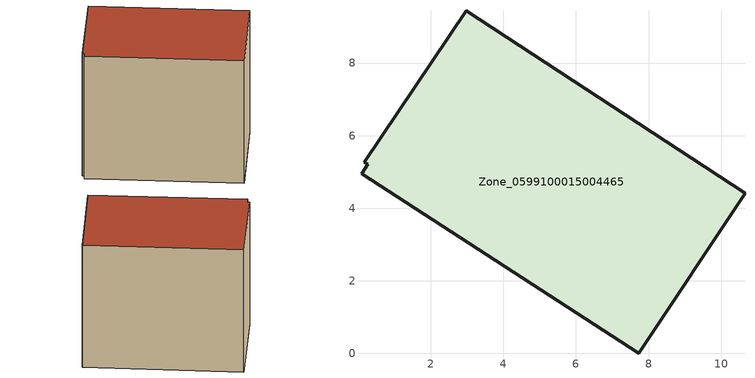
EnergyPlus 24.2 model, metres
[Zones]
Zone_0599100015004465
 floor ground (C_G): 0.26,5.21 0.17,5.27 2.98,9.45 10.66,4.42 7.72,0 0.09,4.96 z0.8
 wall outside (C_F): 7.72,0 10.66,4.42 2.98,9.45 0.17,5.27 0.26,5.21 0.09,4.96 7.72,0 z0.8:9.04
 roof outside (C_R): 0.26,5.21 0.09,4.96 7.72,0 10.66,4.42 2.98,9.45 0.17,5.27 z9.04
[BUILDING]
Pand.0599100015004465: North Axis=0; Terrain=City; Loads Convergence Tolerance Value=0.04; Temperature Convergence Tolerance Value=0.4; Solar Distribution=FullExterior; Maximum Number of Warmup Days=25; Minimum Number of Warmup Days=1
[Site:Location]
Rotterdam.The.Hague.AP_ZH_NLD Design_Conditions: Latitude=51.96; Longitude=4.45; Time Zone=1; Elevation=-4.5
[SITE:GROUNDTEMPERATURE:BUILDINGSURFACE]
18, 18, 18, 18, 18, 18, 18, 18, 18, 18, 18, 18
[MATERIAL] Thermal Absorptance=0.9; Solar Absorptance=0.7; Visible Absorptance=0.7
Name | Roughness | Thickness | Conductivity | Density | Specific Heat
G.TI.1975-1991 | MediumSmooth | 0.15 | 0.288461 | 540 | 1210
F.TI.1975-1991 | Rough | 0.3 | 0.230769 | 1920 | 840
R.TI.1975-1991 | MediumRough | 0.2 | 0.153846 | 1500 | 1000
[CONSTRUCTION]
C_G: G.TI.1975-1991
C_F: F.TI.1975-1991
C_R: R.TI.1975-1991
[ZONE]
Zone_0599100015004465: Type=1; Multiplier=1; Ceiling Height=Autocalculate; Volume=Autocalculate; Floor Area=autocalculate; Part of Total Floor Area=Yes
[ZONEINFILTRATION:DESIGNFLOWRATE]
Infil_Zone_0599100015004465: Zone or ZoneList or Space or SpaceList=Zone_0599100015004465; Schedule=AlwaysOn; Design Flow Rate Calculation Method=Flow/Area; Flow Rate per Floor Area=0.003; Constant Term Coefficient=1; Temperature Term Coefficient=0; Velocity Term Coefficient=0; Velocity Squared Term Coefficient=0
[HVACTEMPLATE:ZONE:IDEALLOADSAIRSYSTEM]
Zone_0599100015004465: Maximum Heating Supply Air Temperature=50; Minimum Cooling Supply Air Temperature=13; Maximum Heating Supply Air Humidity Ratio=0.0156; Minimum Cooling Supply Air Humidity Ratio=0.0077; Heating Limit=NoLimit; Cooling Limit=NoLimit; Dehumidification Control Type=ConstantSensibleHeatRatio; Cooling Sensible Heat Ratio=0.7; Dehumidification Setpoint=60; Humidification Control Type=None; Humidification Setpoint=30; Outdoor Air Method=None; Outdoor Air Flow Rate per Person=0.00944; Outdoor Air Flow Rate per Zone Floor Area=0; Outdoor Air Flow Rate per Zone=0; Demand Controlled Ventilation Type=None; Outdoor Air Economizer Type=NoEconomizer; Heat Recovery Type=None; Sensible Heat Recovery Effectiveness=0.7; Latent Heat Recovery Effectiveness=0.65
[ZONECONTROL:THERMOSTAT]
ThermostatControl_Zone_0599100015004465: Zone or ZoneList=Zone_0599100015004465; Control Type Schedule=DualSetpointControlType; Control 1=Thermostat_Zone_0599100015004465; Temperature Difference Between Cutout And Setpoint=0
[THERMOSTATSETPOINT:DUALSETPOINT]
Thermostat_Zone_0599100015004465: Heating Setpoint Temperature Schedule=HeatingSetpoint_Zone_0599100015004465; Cooling Setpoint Temperature Schedule=CoolingSetpoint_Zone_0599100015004465
[SCHEDULE:COMPACT]
HeatingSetpoint_Zone_0599100015004465: Through: 12/31, For: AllDays, Until: 24:00, 21
CoolingSetpoint_Zone_0599100015004465: Through: 12/31, For: AllDays, Until: 24:00, 24
DualSetpointControlType: Through: 12/31, For: AllDays, Until: 24:00, 4
AlwaysOn: Through: 12/31, For: AllDays, Until: 24:00, 1
